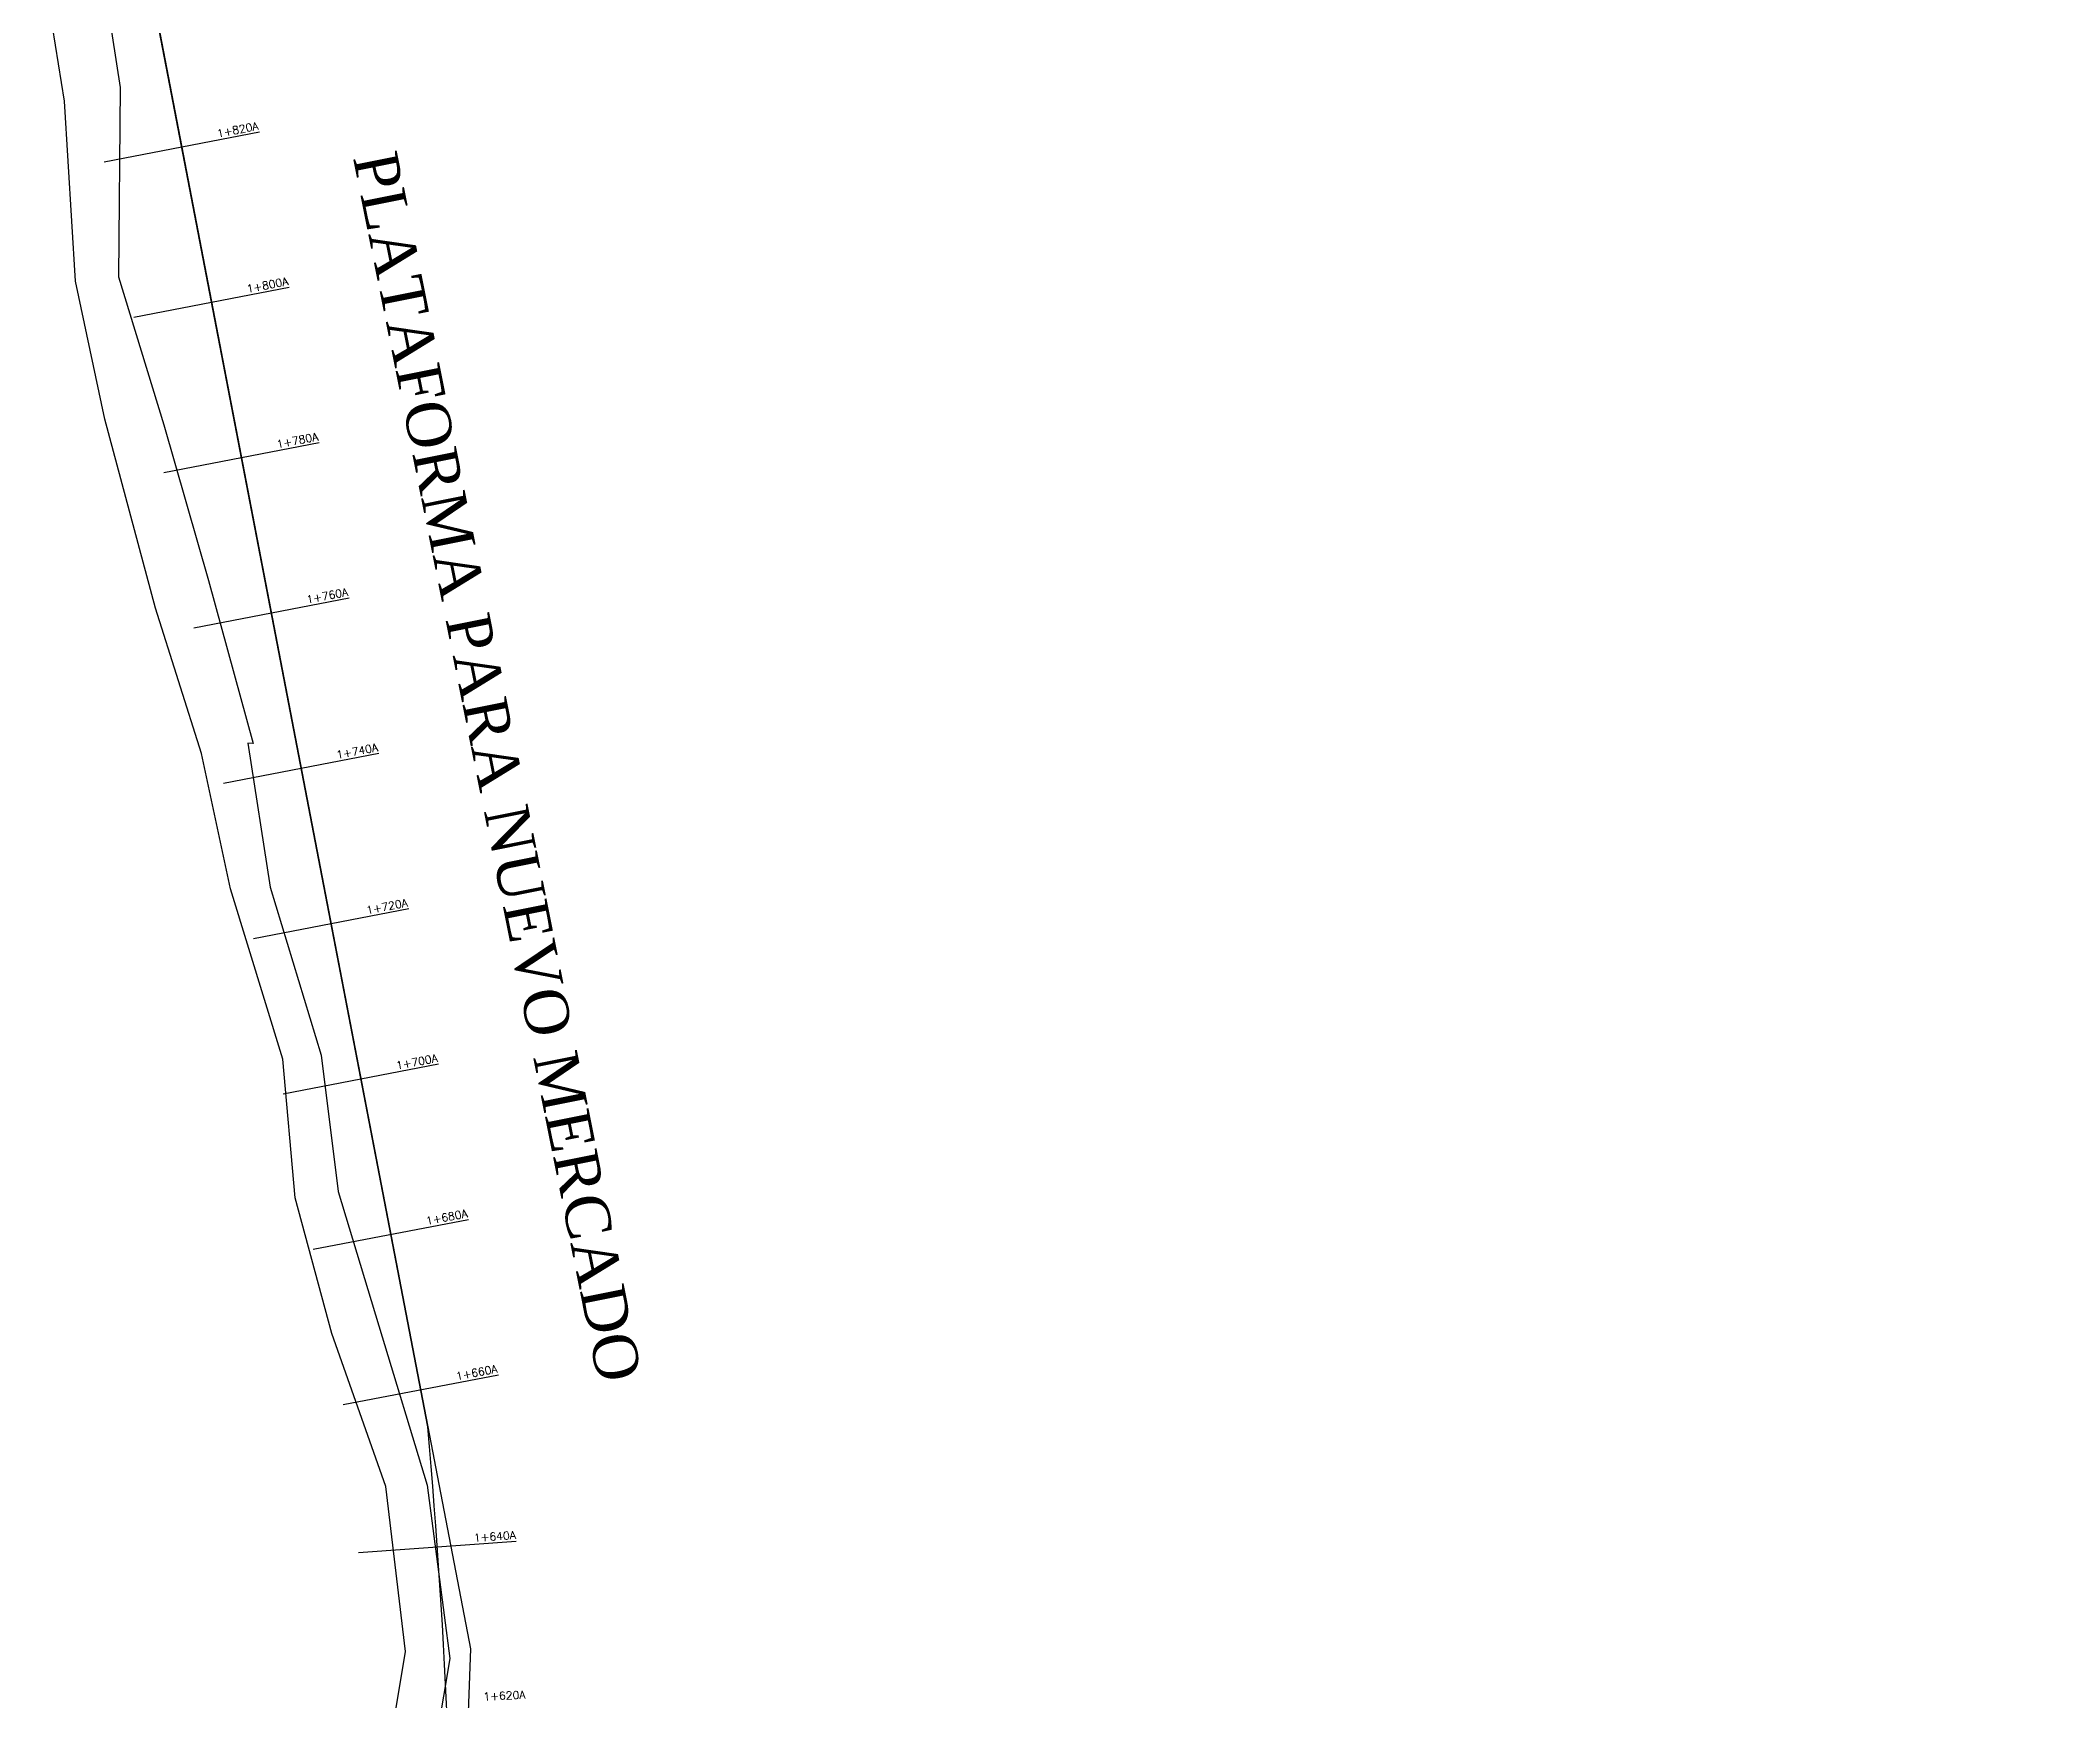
# Model space of a CAD drawing. Header units: millimetres. Extents: x 785301 to 786252, y 2209397 to 2211121.
# Drawn here: x 785494 to 785749.4, y 2210692 to 2210901.9 of the extents above; entities that cross this region are included whole.
import ezdxf
from ezdxf.enums import TextEntityAlignment as Align

# ---------------------------------------------------------------- set-up
doc = ezdxf.new("R2010")
doc.units = ezdxf.units.MM
for name, color, linetype in [('CANAL CALVARIO', 5, 'Continuous'), ('TN', 3, 'Continuous'), ('trazo', 3, 'Continuous')]:
    doc.layers.add(name, color=color, linetype=linetype)
doc.styles.add('ROMANS', font='ROMANS.shx', dxfattribs={"width": 0.75})
doc.styles.get("Standard").update_dxf_attribs({"font": 'TIMES.TTF'})

msp = doc.modelspace()

# ---------------------------------------------------------------- linework, layer by layer
at = {"layer": 'CANAL CALVARIO', "color": 3}
for points in [[(785501.11, 2210915.53), (785504.15, 2210895.89), (785503.94, 2210871.94), (785509.65, 2210853.24), (785515.32, 2210833.56), (785520.93, 2210812.98), (785520.29, 2210813), (785523.1, 2210794.8), (785529.55, 2210773.55), (785531.71, 2210756.34), (785536.84, 2210739.34), (785542.97, 2210719.2), (785545.8, 2210697.26), (785542.57, 2210677.97)], [(785537.1, 2210679.39), (785540.19, 2210698.16), (785537.72, 2210719.02), (785530.91, 2210738.35), (785526.26, 2210755.54), (785524.7, 2210773.07), (785518.08, 2210794.59), (785514.41, 2210811.7), (785508.59, 2210830.06), (785502.21, 2210853.98), (785498.5, 2210871.4), (785497.11, 2210894.16), (785494.04, 2210913.1)]]:
    msp.add_lwpolyline(points, dxfattribs=at)
at = {"layer": 'TN', "color": 4}
for p, q in [((785502.1, 2210886.5), (785521.74, 2210890.28)), ((785505.87, 2210866.86), (785525.51, 2210870.64)), ((785509.65, 2210847.22), (785529.29, 2210851)), ((785513.43, 2210827.58), (785533.07, 2210831.36)), ((785517.21, 2210807.94), (785536.85, 2210811.72)), ((785520.98, 2210788.3), (785540.62, 2210792.08)), ((785524.76, 2210768.66), (785544.4, 2210772.44)), ((785528.54, 2210749.02), (785548.18, 2210752.8)), ((785532.32, 2210729.38), (785551.96, 2210733.16)), ((785534.26, 2210710.7), (785554.21, 2210712.1))]:
    msp.add_line(p, q, dxfattribs=at)
msp.add_lwpolyline([(785527.72, 2211082.42), (785507.44, 2211056.55), (785494.97, 2211020.45), (785494.33, 2210979.8), (785548.44, 2210698.52), (785540.43, 2210480.85), (785627.64, 2210272.03), (785654.62, 2210182.39), (785710.04, 2210084.48), (785722.68, 2210072.88), (785733.63, 2210066.42), (785738.53, 2210072.21), (785787.76, 2210047.93), (785752.02, 2210065.56)], dxfattribs=at)
at = {"layer": 'trazo', "color": 1}
msp.add_lwpolyline([(785639.31, 2210233.28), (785627.64, 2210272.03), (785569.3, 2210411.71), (785567.49, 2210419.16, -0.090306), (785544.46, 2210590.37), (785546.52, 2210646.4, 0.021595), (785543.04, 2210726.56), (785496.81, 2210966.95), (785496.67, 2210967.64, -0.051468), (785494.53, 2210992.18), (785494.57, 2210994.88, -0.079411), (785503.32, 2211044.62), (785504.71, 2211048.63, -0.083231), (785512.61, 2211063.15), (785527.72, 2211082.42)], format="xyb", dxfattribs=at)

# ---------------------------------------------------------------- texts
at = {"style": 'ROMANS'}
for s, rotation, p in [('1+820A', 10.8876, (785521.74, 2210890.28)), ('1+800A', 10.8876, (785525.51, 2210870.64)), ('1+780A', 10.8876, (785529.29, 2210851)), ('1+760A', 10.8876, (785533.07, 2210831.36)), ('1+740A', 10.8876, (785536.85, 2210811.72)), ('1+720A', 10.8876, (785540.62, 2210792.08)), ('1+700A', 10.8876, (785544.4, 2210772.44)), ('1+680A', 10.8876, (785548.18, 2210752.8)), ('1+660A', 10.8876, (785551.96, 2210733.16)), ('1+640A', 4.0203, (785554.21, 2210712.1)), ('1+620A', 2.7872, (785555.41, 2210691.92))]:
    msp.add_text(s, height=1, rotation=rotation, dxfattribs=at).set_placement(p, align=Align.BOTTOM_RIGHT)
at = {"layer": 'CANAL CALVARIO'}
msp.add_text('PLATAFORMA PARA NUEVO MERCADO', height=5.6053, rotation=281.3264, dxfattribs=at).set_placement((785533.55, 2210887.07))

doc.saveas('drawing.dxf')
